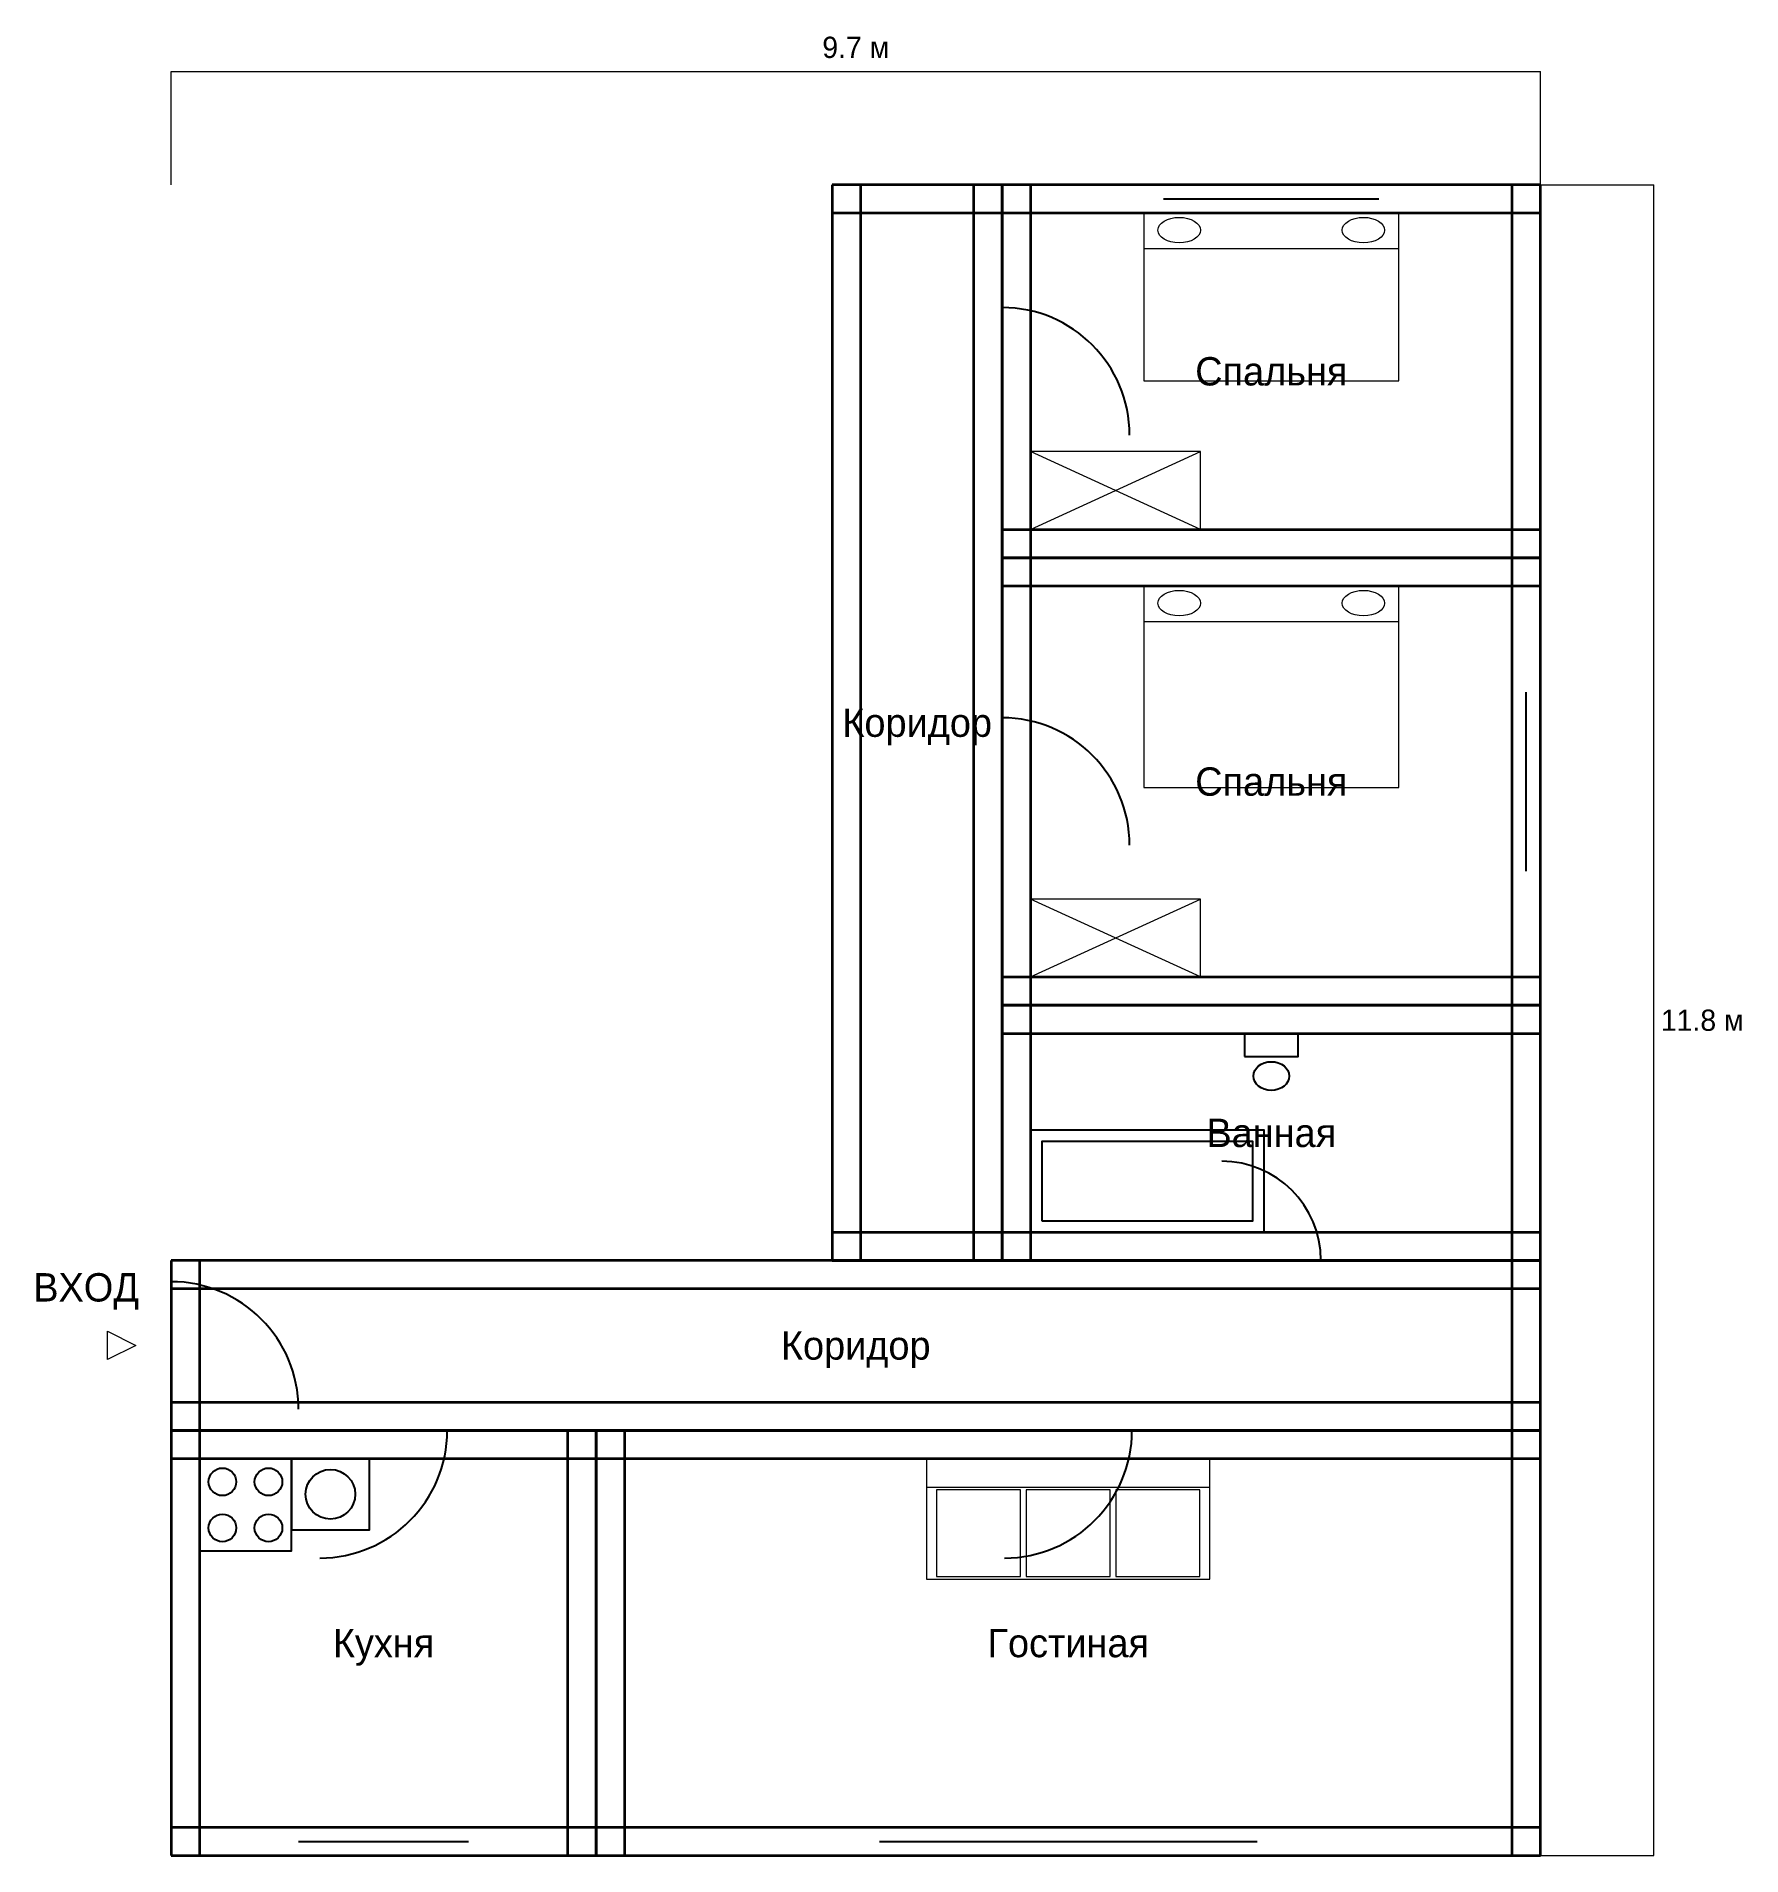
# Model space of a CAD drawing. Header units: metres. Extents: x -95 to 1109, y 0 to 1284.
import ezdxf
from ezdxf.enums import TextEntityAlignment as Align

# ---------------------------------------------------------------- set-up
doc = ezdxf.new("R2010")
doc.units = ezdxf.units.M
for name, color, linetype, lineweight in [('Двери', 7, 'Continuous', 25), ('Мебель', 7, 'Continuous', 18), ('Окна', 7, 'Continuous', 25), ('Размеры', 1, 'Continuous', 13), ('Стены', 7, 'Continuous', 35), ('Текст', 7, 'Continuous', 13)]:
    doc.layers.add(name, color=color, linetype=linetype, lineweight=lineweight)

msp = doc.modelspace()

# ---------------------------------------------------------------- linework, layer by layer
at = {"layer": 'Двери'}
for p, q in [((586.7, 1002.35), (586.7, 1092.35)), ((586.7, 712.9), (586.7, 802.9)), ((741.7, 420), (811.7, 420)), ((0, 315), (0, 405)), ((105, 300), (195, 300)), ((588.35, 300), (678.35, 300))]:
    msp.add_line(p, q, dxfattribs=at)
for centre, radius, start, end in [((586.7, 1002.35), 90, 0, 90), ((586.7, 712.9), 90, 0, 90), ((741.7, 420), 70, 0, 90), ((0, 315), 90, 0, 90), ((105, 300), 90, 270, 360), ((588.35, 300), 90, 270, 360)]:
    msp.add_arc(centre, radius, start, end, dxfattribs=at)
at = {"layer": 'Мебель'}
for p, q in [((686.7, 1134), (866.7, 1134)), ((606.7, 935.8), (726.7, 990.8)), ((726.7, 935.8), (606.7, 990.8)), ((686.7, 870.8), (866.7, 870.8)), ((606.7, 620), (726.7, 675)), ((726.7, 620), (606.7, 675)), ((533.35, 260), (733.35, 260))]:
    msp.add_line(p, q, dxfattribs=at)
for points in [[(686.7, 1040.56), (866.7, 1040.56), (866.7, 1159), (686.7, 1159), (686.7, 1040.56)], [(606.7, 935.8), (726.7, 935.8), (726.7, 990.8), (606.7, 990.8), (606.7, 935.8)], [(686.7, 753.69), (866.7, 753.69), (866.7, 895.8), (686.7, 895.8), (686.7, 753.69)], [(606.7, 620), (726.7, 620), (726.7, 675), (606.7, 675), (606.7, 620)], [(533.35, 195), (733.35, 195), (733.35, 280), (533.35, 280), (533.35, 195)], [(540.35, 197), (599.68, 197), (599.68, 258), (540.35, 258), (540.35, 197)], [(603.68, 197), (663.02, 197), (663.02, 258), (603.68, 258), (603.68, 197)], [(667.02, 197), (726.35, 197), (726.35, 258), (667.02, 258), (667.02, 197)]]:
    msp.add_lwpolyline(points, dxfattribs=at)
for centre in [(711.7, 1147), (841.7, 1147), (711.7, 883.8), (841.7, 883.8)]:
    msp.add_ellipse(centre, major_axis=(15, 0), ratio=0.6, dxfattribs=at)
at = {"layer": 'Окна'}
for p, q in [((700.7, 1179), (852.7, 1179)), ((700.7, 1169), (852.7, 1169)), ((700.7, 1159), (852.7, 1159)), ((946.7, 694.74), (946.7, 821.06)), ((956.7, 694.74), (956.7, 821.06)), ((966.7, 694.74), (966.7, 821.06)), ((90, 20), (210, 20)), ((500.01, 20), (766.69, 20)), ((90, 10), (210, 10)), ((90, 0), (210, 0)), ((500.01, 10), (766.69, 10)), ((500.01, 0), (766.69, 0))]:
    msp.add_line(p, q, dxfattribs=at)
at = {"layer": 'Размеры', "color": 1}
for p, q in [((0, 1259), (966.7, 1259)), ((0, 1179), (0, 1259)), ((966.7, 1179), (966.7, 1259)), ((966.7, 1179), (1046.7, 1179)), ((1046.7, 0), (1046.7, 1179)), ((966.7, 0), (1046.7, 0))]:
    msp.add_line(p, q, dxfattribs=at)
at = {"layer": 'Сантехника'}
for points in [[(757.7, 563.9), (795.7, 563.9), (795.7, 580), (757.7, 580), (757.7, 563.9)], [(606.7, 440), (771.7, 440), (771.7, 512), (606.7, 512), (606.7, 440)], [(614.7, 448), (763.7, 448), (763.7, 504), (614.7, 504), (614.7, 448)], [(20, 215), (85, 215), (85, 280), (20, 280), (20, 215)], [(85, 230), (140, 230), (140, 280), (85, 280), (85, 230)]]:
    msp.add_lwpolyline(points, dxfattribs=at)
for centre, radius in [((36.25, 263.75), 9.75), ((68.75, 263.75), 9.75), ((112.5, 255), 17.5), ((36.25, 231.25), 9.75), ((68.75, 231.25), 9.75)]:
    msp.add_circle(centre, radius, dxfattribs=at)
msp.add_ellipse((776.7, 550.1), major_axis=(12.67, 0), ratio=0.8, dxfattribs=at)
at = {"layer": 'Стены'}
for p, q in [((586.7, 1178.9), (466.7, 1178.9)), ((466.7, 1178.9), (466.7, 420)), ((486.7, 1178.9), (486.7, 420)), ((566.7, 420), (566.7, 1178.9)), ((966.7, 1179), (586.7, 1179)), ((586.7, 1179), (586.7, 915.8)), ((586.7, 420), (586.7, 1178.9)), ((606.7, 1179), (606.7, 915.8)), ((946.7, 915.8), (946.7, 1179)), ((966.7, 915.8), (966.7, 1179)), ((586.7, 1158.9), (466.7, 1158.9)), ((966.7, 1159), (586.7, 1159)), ((586.7, 935.8), (966.7, 935.8)), ((966.7, 915.8), (586.7, 915.8)), ((586.7, 915.8), (586.7, 600)), ((586.7, 915.8), (966.7, 915.8)), ((606.7, 915.8), (606.7, 600)), ((946.7, 600), (946.7, 915.8)), ((966.7, 600), (966.7, 915.8)), ((966.7, 895.8), (586.7, 895.8)), ((586.7, 620), (966.7, 620)), ((966.7, 600), (586.7, 600)), ((586.7, 600), (586.7, 420)), ((586.7, 600), (966.7, 600)), ((606.7, 600), (606.7, 420)), ((946.7, 420), (946.7, 600)), ((966.7, 420), (966.7, 600)), ((966.7, 580), (586.7, 580)), ((466.7, 440), (586.7, 440)), ((586.7, 440), (966.7, 440)), ((966.7, 420), (0, 420)), ((0, 420), (0, 300)), ((20, 420), (20, 300)), ((466.7, 420), (586.7, 420)), ((586.7, 420), (966.7, 420)), ((946.7, 300), (946.7, 420)), ((966.7, 300), (966.7, 420)), ((966.7, 400), (0, 400)), ((0, 320), (966.7, 320)), ((300, 300), (0, 300)), ((0, 300), (0, 0)), ((0, 300), (966.7, 300)), ((20, 300), (20, 0)), ((280, 0), (280, 300)), ((300, 0), (300, 300)), ((966.7, 300), (300, 300)), ((300, 300), (300, 0)), ((320, 300), (320, 0)), ((946.7, 0), (946.7, 300)), ((966.7, 0), (966.7, 300)), ((300, 280), (0, 280)), ((966.7, 280), (300, 280)), ((0, 20), (300, 20)), ((300, 20), (966.7, 20)), ((0, 0), (300, 0)), ((300, 0), (966.7, 0))]:
    msp.add_line(p, q, dxfattribs=at)
at = {"layer": 'Текст', "color": 3}
msp.add_lwpolyline([(-25, 360), (-45, 350), (-45, 370), (-25, 360)], dxfattribs=at)

# ---------------------------------------------------------------- texts
at = {"layer": 'Размеры', "color": 1}
msp.add_text('9.7 м', height=15, dxfattribs=at).set_placement((483.35, 1264), align=Align.BOTTOM_CENTER)
msp.add_text('11.8 м', height=15, dxfattribs=at).set_placement((1051.7, 589.5), align=Align.MIDDLE_LEFT)
at = {"layer": 'Текст'}
for s, p in [('Спальня', (776.7, 1047.4)), ('Коридор', (526.7, 799.45)), ('Спальня', (776.7, 757.9)), ('Ванная', (776.7, 510)), ('Коридор', (483.35, 360)), ('Кухня', (150, 150)), ('Гостиная', (633.35, 150))]:
    msp.add_text(s, height=20, dxfattribs=at).set_placement(p, align=Align.MIDDLE_CENTER)
at = {"layer": 'Текст', "color": 3}
msp.add_text('ВХОД', height=20, dxfattribs=at).set_placement((-60, 385), align=Align.BOTTOM_CENTER)

doc.saveas('drawing.dxf')
